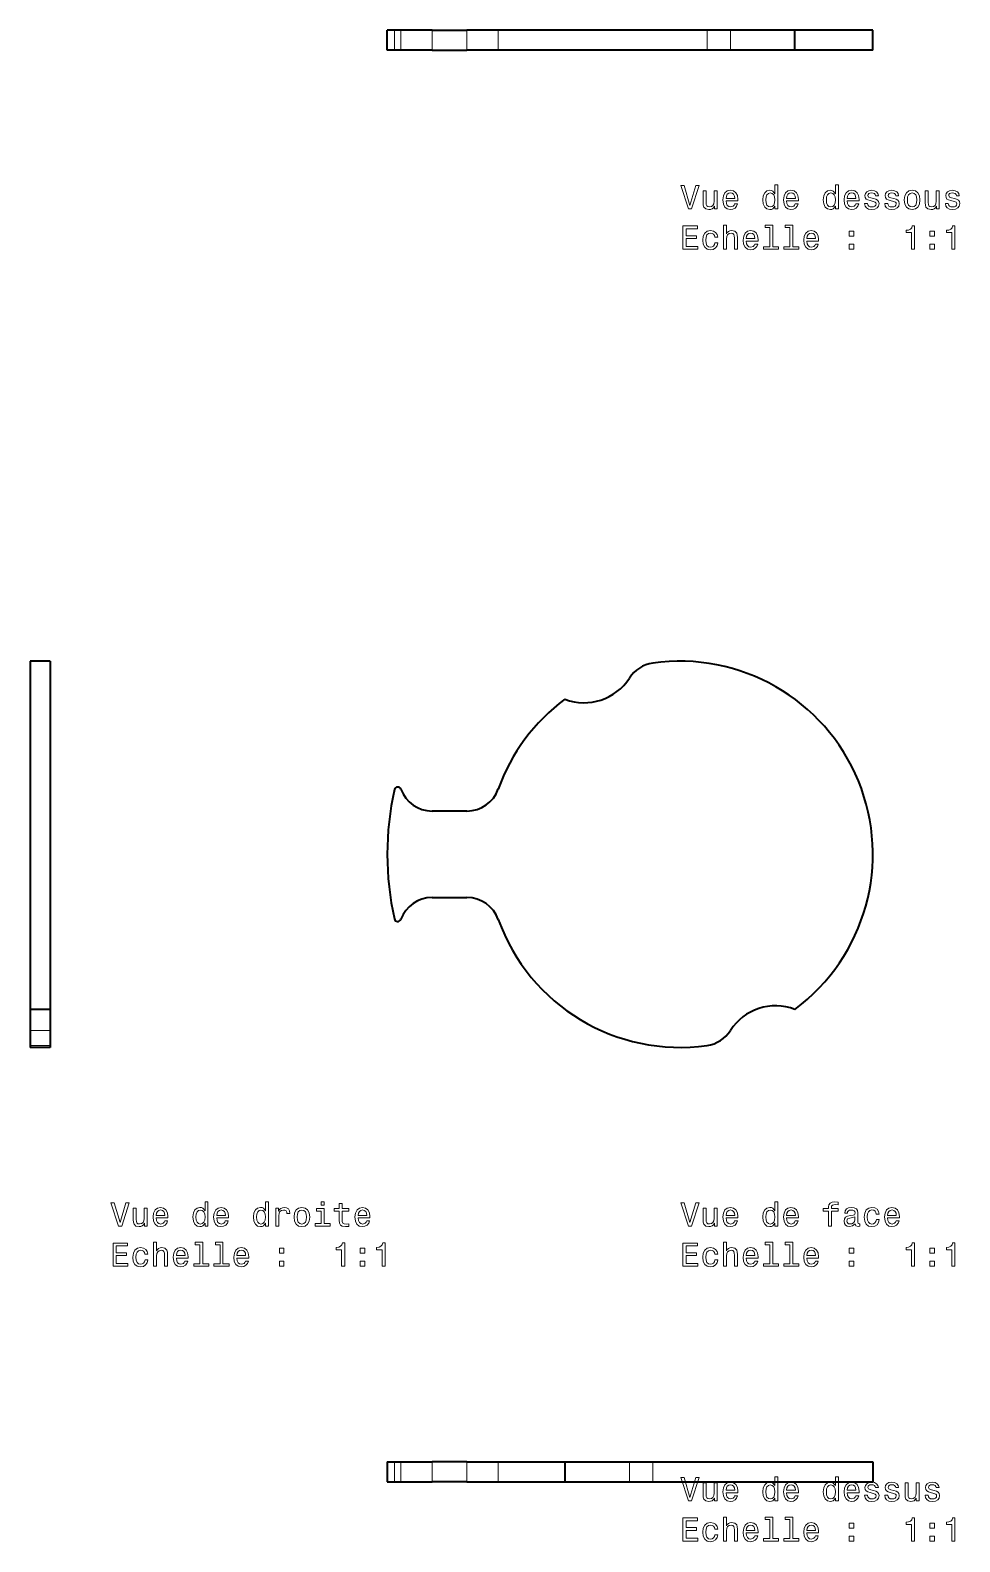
# Model space of a CAD drawing. Extents: x 503 to 932, y 320 to 565.
# Drawn here: x 503.2 to 642.9, y 320.2 to 547.3 of the extents above; entities that cross this region are included whole.
import ezdxf

# ---------------------------------------------------------------- set-up
doc = ezdxf.new("R2010")
doc.units = 0

msp = doc.modelspace()

# ---------------------------------------------------------------- linework, layer by layer
at = {"color": 7, "lineweight": 35, "ltscale": 0.027122}
for p, q in [((557.93, 547.28), (556.84, 547.28)), ((557.93, 544.28), (556.84, 544.28)), ((556.84, 332.16), (557.93, 332.16)), ((556.84, 329.16), (557.93, 329.16))]:
    msp.add_line(p, q, dxfattribs=at)
at = {"color": 7, "lineweight": 35, "ltscale": 0.075}
for p, q in [((556.84, 544.28), (556.84, 547.28)), ((618.13, 544.28), (618.13, 547.28)), ((629.86, 544.28), (629.86, 547.28)), ((506.16, 452.47), (503.16, 452.47)), ((506.16, 400.15), (503.16, 400.15)), ((506.16, 394.44), (503.16, 394.44)), ((556.84, 332.16), (556.84, 329.16)), ((583.56, 332.16), (583.56, 329.16)), ((629.86, 332.16), (629.86, 329.16))]:
    msp.add_line(p, q, dxfattribs=at)
at = {"color": 7, "lineweight": 13, "ltscale": 0.075}
for p, q in [((557.93, 547.28), (557.93, 544.28)), ((558.88, 547.28), (558.88, 544.28)), ((563.58, 547.28), (563.58, 544.28)), ((568.83, 544.28), (568.83, 547.28)), ((573.54, 544.28), (573.54, 547.28)), ((604.93, 544.28), (604.93, 547.28)), ((608.43, 544.28), (608.43, 547.28)), ((506.16, 396.98), (503.16, 396.98)), ((506.16, 394.73), (503.16, 394.73)), ((557.93, 329.16), (557.93, 332.16)), ((558.88, 329.16), (558.88, 332.16)), ((563.58, 329.16), (563.58, 332.16)), ((568.83, 332.16), (568.83, 329.16)), ((573.54, 332.16), (573.54, 329.16)), ((593.25, 332.16), (593.25, 329.16)), ((596.75, 332.16), (596.75, 329.16))]:
    msp.add_line(p, q, dxfattribs=at)
at = {"color": 7, "lineweight": 35, "ltscale": 0.023923}
for p, q in [((558.88, 547.28), (557.93, 547.28)), ((558.88, 544.28), (557.93, 544.28)), ((557.93, 332.16), (558.88, 332.16)), ((557.93, 329.16), (558.88, 329.16))]:
    msp.add_line(p, q, dxfattribs=at)
at = {"color": 7, "lineweight": 35, "ltscale": 0.117307}
for p, q in [((563.58, 547.28), (558.88, 547.28)), ((563.58, 544.28), (558.88, 544.28)), ((558.88, 332.16), (563.58, 332.16)), ((558.88, 329.16), (563.58, 329.16))]:
    msp.add_line(p, q, dxfattribs=at)
at = {"color": 7, "lineweight": 35, "ltscale": 0.131404}
for p, q in [((563.58, 547.28), (568.83, 547.28)), ((563.58, 544.28), (568.83, 544.28)), ((568.83, 429.96), (563.58, 429.96)), ((563.58, 416.96), (568.83, 416.96)), ((568.83, 332.16), (563.58, 332.16)), ((568.83, 329.16), (563.58, 329.16))]:
    msp.add_line(p, q, dxfattribs=at)
at = {"color": 7, "lineweight": 35, "ltscale": 0.117639}
for p, q in [((573.54, 547.28), (568.83, 547.28)), ((573.54, 544.28), (568.83, 544.28)), ((568.83, 332.16), (573.54, 332.16)), ((568.83, 329.16), (573.54, 329.16))]:
    msp.add_line(p, q, dxfattribs=at)
at = {"color": 7, "lineweight": 35}
for p, q in [((604.93, 547.28), (573.54, 547.28)), ((604.93, 544.28), (573.54, 544.28)), ((503.16, 452.47), (503.16, 400.15)), ((506.16, 452.47), (506.16, 400.15)), ((596.75, 332.16), (629.86, 332.16)), ((596.75, 329.16), (629.86, 329.16))]:
    msp.add_line(p, q, dxfattribs=at)
at = {"color": 7, "lineweight": 35, "ltscale": 0.087436}
for p, q in [((608.43, 547.28), (604.93, 547.28)), ((608.43, 544.28), (604.93, 544.28)), ((593.25, 332.16), (596.75, 332.16)), ((593.25, 329.16), (596.75, 329.16))]:
    msp.add_line(p, q, dxfattribs=at)
at = {"color": 7, "lineweight": 35, "ltscale": 0.242374}
for p, q in [((618.13, 547.28), (608.43, 547.28)), ((618.13, 544.28), (608.43, 544.28)), ((583.56, 332.16), (593.25, 332.16)), ((583.56, 329.16), (593.25, 329.16))]:
    msp.add_line(p, q, dxfattribs=at)
at = {"color": 7, "lineweight": 35, "ltscale": 0.293253}
for p, q in [((629.86, 547.28), (618.13, 547.28)), ((629.86, 544.28), (618.13, 544.28))]:
    msp.add_line(p, q, dxfattribs=at)
at = {"color": 7, "lineweight": 35, "ltscale": 0.092773}
msp.add_line((503.16, 400.69), (503.16, 396.98), dxfattribs=at)
at = {"color": 7, "lineweight": 35, "ltscale": 0.079471}
msp.add_line((506.16, 400.15), (506.16, 396.98), dxfattribs=at)
at = {"color": 7, "lineweight": 35, "ltscale": 0.056018}
for p, q in [((503.16, 396.98), (503.16, 394.73)), ((506.16, 396.98), (506.16, 394.73))]:
    msp.add_line(p, q, dxfattribs=at)
at = {"color": 7, "lineweight": 35, "ltscale": 0.007245}
for p, q in [((503.16, 394.73), (503.16, 394.44)), ((506.16, 394.73), (506.16, 394.44))]:
    msp.add_line(p, q, dxfattribs=at)
at = {"color": 7, "lineweight": 35, "ltscale": 0.250536}
for p, q in [((573.54, 332.16), (583.56, 332.16)), ((573.54, 329.16), (583.56, 329.16))]:
    msp.add_line(p, q, dxfattribs=at)
at = {"color": 7, "lineweight": 13}
for points in [[(603.24, 523.93), (602.36, 520.95), (601.46, 523.93), (600.98, 523.93), (602.11, 520.42), (602.61, 520.42), (603.72, 523.93)], [(606.44, 523.13), (606, 523.13), (606, 521.57), (605.95, 521.2), (605.8, 520.94), (605.57, 520.78), (605.28, 520.73), (605.04, 520.77), (604.89, 520.89), (604.8, 521.1), (604.78, 521.39), (604.78, 523.13), (604.34, 523.13), (604.34, 521.35), (604.35, 520.99), (604.45, 520.69), (604.74, 520.42), (605.21, 520.33), (605.46, 520.36), (605.68, 520.45), (605.87, 520.61), (606.02, 520.84), (606.02, 520.42), (606.44, 520.42)], [(607.78, 521.65), (609.55, 521.65), (609.56, 521.85), (609.48, 522.43), (609.25, 522.87), (608.9, 523.13), (608.43, 523.23), (607.97, 523.13), (607.62, 522.84), (607.39, 522.38), (607.31, 521.78), (607.39, 521.16), (607.62, 520.7), (607.96, 520.42), (608.42, 520.33), (608.81, 520.39), (609.13, 520.56), (609.37, 520.84), (609.51, 521.2), (609.07, 521.2), (608.98, 521), (608.85, 520.85), (608.47, 520.72), (608.19, 520.78), (607.97, 520.96), (607.83, 521.24), (607.78, 521.63)], [(607.78, 522.02), (607.83, 522.37), (607.97, 522.63), (608.18, 522.78), (608.45, 522.84), (608.72, 522.78), (608.92, 522.63), (609.05, 522.37), (609.09, 522.02)], [(615.13, 520.84), (615.13, 520.42), (615.57, 520.42), (615.57, 524.04), (615.13, 524.04), (615.13, 522.72), (614.79, 523.1), (614.59, 523.19), (614.35, 523.23), (613.92, 523.13), (613.59, 522.84), (613.37, 522.39), (613.29, 521.78), (613.37, 521.17), (613.59, 520.71), (613.92, 520.42), (614.35, 520.33), (614.59, 520.36), (614.8, 520.45)], [(614.42, 522.83), (614.72, 522.76), (614.94, 522.56), (615.07, 522.23), (615.12, 521.78), (615.07, 521.32), (614.94, 520.99), (614.72, 520.79), (614.42, 520.72), (614.15, 520.79), (613.93, 520.99), (613.79, 521.32), (613.75, 521.78), (613.79, 522.23), (613.93, 522.56), (614.15, 522.76)], [(616.89, 521.65), (618.66, 521.65), (618.67, 521.85), (618.58, 522.43), (618.36, 522.87), (618.01, 523.13), (617.54, 523.23), (617.08, 523.13), (616.73, 522.84), (616.5, 522.38), (616.42, 521.78), (616.5, 521.16), (616.72, 520.7), (617.07, 520.42), (617.53, 520.33), (617.92, 520.39), (618.24, 520.56), (618.48, 520.84), (618.61, 521.2), (618.18, 521.2), (618.09, 521), (617.95, 520.85), (617.58, 520.72), (617.29, 520.78), (617.08, 520.96), (616.94, 521.24), (616.89, 521.63)], [(616.89, 522.02), (616.94, 522.37), (617.08, 522.63), (617.28, 522.78), (617.56, 522.84), (617.82, 522.78), (618.03, 522.63), (618.16, 522.37), (618.2, 522.02)], [(624.23, 520.84), (624.23, 520.42), (624.68, 520.42), (624.68, 524.04), (624.24, 524.04), (624.24, 522.72), (623.9, 523.1), (623.69, 523.19), (623.46, 523.23), (623.03, 523.13), (622.69, 522.84), (622.48, 522.39), (622.4, 521.78), (622.48, 521.17), (622.69, 520.71), (623.03, 520.42), (623.46, 520.33), (623.69, 520.36), (623.91, 520.45)], [(623.53, 522.83), (623.82, 522.76), (624.05, 522.56), (624.18, 522.23), (624.23, 521.78), (624.18, 521.32), (624.05, 520.99), (623.82, 520.79), (623.53, 520.72), (623.25, 520.79), (623.04, 520.99), (622.9, 521.32), (622.86, 521.78), (622.9, 522.23), (623.04, 522.56), (623.25, 522.76)], [(625.99, 521.65), (627.77, 521.65), (627.77, 521.85), (627.69, 522.43), (627.47, 522.87), (627.12, 523.13), (626.65, 523.23), (626.19, 523.13), (625.84, 522.84), (625.61, 522.38), (625.53, 521.78), (625.6, 521.16), (625.83, 520.7), (626.18, 520.42), (626.63, 520.33), (627.03, 520.39), (627.35, 520.56), (627.59, 520.84), (627.72, 521.2), (627.28, 521.2), (627.19, 521), (627.06, 520.85), (626.69, 520.72), (626.4, 520.78), (626.18, 520.96), (626.04, 521.24), (625.99, 521.63)], [(625.99, 522.02), (626.05, 522.37), (626.18, 522.63), (626.39, 522.78), (626.66, 522.84), (626.93, 522.78), (627.14, 522.63), (627.26, 522.37), (627.31, 522.02)], [(629.97, 522), (629.54, 522.1), (629.22, 522.22), (629.11, 522.45), (629.15, 522.62), (629.25, 522.74), (629.42, 522.82), (629.67, 522.85), (629.91, 522.82), (630.09, 522.73), (630.21, 522.59), (630.26, 522.41), (630.7, 522.41), (630.7, 522.42), (630.62, 522.75), (630.42, 523), (630.09, 523.17), (629.67, 523.23), (629.24, 523.17), (628.93, 523), (628.73, 522.75), (628.67, 522.44), (628.72, 522.14), (628.86, 521.92), (629.09, 521.77), (629.43, 521.67), (629.92, 521.55), (630.22, 521.42), (630.31, 521.32), (630.34, 521.17), (630.29, 520.98), (630.17, 520.84), (629.97, 520.75), (629.71, 520.72), (629.43, 520.75), (629.23, 520.86), (629.09, 521.03), (629.04, 521.26), (628.61, 521.26), (628.68, 520.86), (628.89, 520.57), (629.22, 520.39), (629.67, 520.33), (630.14, 520.39), (630.49, 520.57), (630.7, 520.85), (630.78, 521.22), (630.72, 521.54), (630.57, 521.75), (630.31, 521.89)], [(633, 522), (632.57, 522.1), (632.26, 522.22), (632.15, 522.45), (632.18, 522.62), (632.29, 522.74), (632.46, 522.82), (632.71, 522.85), (632.94, 522.82), (633.13, 522.73), (633.25, 522.59), (633.3, 522.41), (633.73, 522.41), (633.73, 522.42), (633.66, 522.75), (633.45, 523), (633.13, 523.17), (632.71, 523.23), (632.28, 523.17), (631.96, 523), (631.77, 522.75), (631.71, 522.44), (631.75, 522.14), (631.89, 521.92), (632.13, 521.77), (632.46, 521.67), (632.96, 521.55), (633.26, 521.42), (633.34, 521.32), (633.37, 521.17), (633.33, 520.98), (633.21, 520.84), (633.01, 520.75), (632.75, 520.72), (632.47, 520.75), (632.27, 520.86), (632.13, 521.03), (632.08, 521.26), (631.65, 521.26), (631.72, 520.86), (631.92, 520.57), (632.25, 520.39), (632.71, 520.33), (633.18, 520.39), (633.53, 520.57), (633.74, 520.85), (633.82, 521.22), (633.76, 521.54), (633.6, 521.75), (633.35, 521.89)], [(634.58, 521.77), (634.66, 521.16), (634.89, 520.7), (635.26, 520.42), (635.76, 520.33), (636.25, 520.42), (636.61, 520.7), (636.85, 521.15), (636.93, 521.77), (636.85, 522.39), (636.61, 522.85), (636.25, 523.13), (635.76, 523.23), (635.26, 523.13), (634.89, 522.84), (634.66, 522.39)], [(635.04, 521.78), (635.08, 522.23), (635.22, 522.56), (635.45, 522.76), (635.76, 522.83), (636.06, 522.76), (636.29, 522.57), (636.43, 522.23), (636.48, 521.78), (636.43, 521.32), (636.29, 520.99), (636.06, 520.79), (635.76, 520.72), (635.45, 520.79), (635.22, 520.99), (635.08, 521.32)], [(639.84, 523.13), (639.39, 523.13), (639.39, 521.57), (639.34, 521.2), (639.2, 520.94), (638.97, 520.78), (638.67, 520.73), (638.43, 520.77), (638.28, 520.89), (638.2, 521.1), (638.18, 521.39), (638.18, 523.13), (637.73, 523.13), (637.73, 521.35), (637.75, 520.99), (637.84, 520.69), (638.14, 520.42), (638.61, 520.33), (638.86, 520.36), (639.08, 520.45), (639.26, 520.61), (639.41, 520.84), (639.41, 520.42), (639.84, 520.42)], [(642.11, 522), (641.68, 522.1), (641.36, 522.22), (641.26, 522.45), (641.29, 522.62), (641.4, 522.74), (641.57, 522.82), (641.81, 522.85), (642.05, 522.82), (642.24, 522.73), (642.36, 522.59), (642.41, 522.41), (642.84, 522.41), (642.84, 522.42), (642.77, 522.75), (642.56, 523), (642.24, 523.17), (641.81, 523.23), (641.39, 523.17), (641.07, 523), (640.88, 522.75), (640.82, 522.44), (640.86, 522.14), (641, 521.92), (641.23, 521.77), (641.57, 521.67), (642.07, 521.55), (642.37, 521.42), (642.45, 521.32), (642.48, 521.17), (642.43, 520.98), (642.31, 520.84), (642.12, 520.75), (641.85, 520.72), (641.58, 520.75), (641.38, 520.86), (641.24, 521.03), (641.18, 521.26), (640.75, 521.26), (640.83, 520.86), (641.03, 520.57), (641.36, 520.39), (641.81, 520.33), (642.29, 520.39), (642.64, 520.57), (642.85, 520.85), (642.92, 521.22), (642.87, 521.54), (642.71, 521.75), (642.45, 521.89)], [(601.3, 514.38), (603.52, 514.38), (603.52, 514.8), (601.77, 514.8), (601.77, 515.98), (603.33, 515.98), (603.33, 516.4), (601.77, 516.4), (601.77, 517.45), (603.48, 517.45), (603.48, 517.88), (601.3, 517.88)], [(607.39, 514.38), (607.83, 514.38), (607.83, 515.94), (607.88, 516.3), (608.02, 516.56), (608.25, 516.72), (608.55, 516.78), (608.8, 516.73), (608.95, 516.59), (609.02, 516.37), (609.05, 516.06), (609.05, 514.38), (609.49, 514.38), (609.49, 516.16), (609.47, 516.51), (609.38, 516.81), (609.08, 517.08), (608.62, 517.18), (608.37, 517.14), (608.15, 517.05), (607.97, 516.9), (607.83, 516.69), (607.83, 518), (607.39, 518)], [(614.34, 517.62), (614.34, 514.75), (613.43, 514.75), (613.43, 514.38), (615.69, 514.38), (615.69, 514.75), (614.79, 514.75), (614.79, 518), (613.65, 518), (613.65, 517.62)], [(617.38, 517.62), (617.38, 514.75), (616.47, 514.75), (616.47, 514.38), (618.73, 514.38), (618.73, 514.75), (617.82, 514.75), (617.82, 518), (616.68, 518), (616.68, 517.62)], [(635.67, 514.38), (636.13, 514.38), (636.13, 517.9), (635.78, 517.9), (635.69, 517.59), (635.51, 517.39), (635.23, 517.26), (634.85, 517.22), (634.85, 516.87), (635.67, 516.87)], [(641.74, 514.38), (642.2, 514.38), (642.2, 517.9), (641.85, 517.9), (641.76, 517.59), (641.58, 517.39), (641.3, 517.26), (640.92, 517.22), (640.92, 516.87), (641.74, 516.87)], [(606.08, 516.19), (606.52, 516.19), (606.43, 516.59), (606.21, 516.91), (605.87, 517.1), (605.43, 517.18), (604.95, 517.08), (604.58, 516.8), (604.35, 516.34), (604.27, 515.72), (604.34, 515.11), (604.57, 514.66), (604.93, 514.38), (605.42, 514.28), (605.85, 514.35), (606.19, 514.57), (606.42, 514.9), (606.52, 515.34), (606.1, 515.34), (606.02, 515.06), (605.88, 514.85), (605.68, 514.72), (605.43, 514.68), (605.12, 514.74), (604.9, 514.95), (604.77, 515.27), (604.72, 515.74), (604.77, 516.19), (604.91, 516.52), (605.13, 516.72), (605.43, 516.79), (605.69, 516.75), (605.89, 516.63), (606.02, 516.44)], [(610.81, 515.6), (612.59, 515.6), (612.59, 515.81), (612.51, 516.39), (612.29, 516.82), (611.94, 517.08), (611.47, 517.18), (611.01, 517.08), (610.66, 516.8), (610.43, 516.34), (610.35, 515.73), (610.42, 515.11), (610.65, 514.66), (611, 514.38), (611.45, 514.28), (611.85, 514.34), (612.17, 514.52), (612.41, 514.79), (612.54, 515.15), (612.1, 515.15), (612.01, 514.95), (611.88, 514.8), (611.51, 514.68), (611.22, 514.73), (611, 514.91), (610.86, 515.2), (610.81, 515.59)], [(610.81, 515.97), (610.87, 516.32), (611, 516.58), (611.21, 516.74), (611.48, 516.79), (611.75, 516.74), (611.96, 516.58), (612.08, 516.32), (612.13, 515.97)], [(619.92, 515.6), (621.7, 515.6), (621.7, 515.81), (621.62, 516.39), (621.4, 516.82), (621.05, 517.08), (620.58, 517.18), (620.12, 517.08), (619.76, 516.8), (619.54, 516.34), (619.46, 515.73), (619.53, 515.11), (619.76, 514.66), (620.11, 514.38), (620.56, 514.28), (620.96, 514.34), (621.28, 514.52), (621.51, 514.79), (621.65, 515.15), (621.21, 515.15), (621.12, 514.95), (620.99, 514.8), (620.62, 514.68), (620.33, 514.73), (620.11, 514.91), (619.97, 515.2), (619.92, 515.59)], [(619.92, 515.97), (619.98, 516.32), (620.11, 516.58), (620.32, 516.74), (620.59, 516.79), (620.86, 516.74), (621.07, 516.58), (621.19, 516.32), (621.24, 515.97)], [(626.3, 516.33), (627, 516.33), (627, 517.08), (626.3, 517.08)], [(638.44, 516.33), (639.14, 516.33), (639.14, 517.08), (638.44, 517.08)], [(626.3, 514.38), (627, 514.38), (627, 515.13), (626.3, 515.13)], [(638.44, 514.38), (639.14, 514.38), (639.14, 515.13), (638.44, 515.13)], [(517.56, 371.11), (516.68, 368.13), (515.78, 371.11), (515.3, 371.11), (516.43, 367.6), (516.93, 367.6), (518.03, 371.11)], [(520.76, 370.31), (520.31, 370.31), (520.31, 368.75), (520.26, 368.38), (520.12, 368.12), (519.89, 367.96), (519.59, 367.91), (519.36, 367.95), (519.2, 368.07), (519.12, 368.28), (519.1, 368.57), (519.1, 370.31), (518.65, 370.31), (518.65, 368.53), (518.67, 368.17), (518.77, 367.87), (519.06, 367.6), (519.53, 367.51), (519.78, 367.54), (520, 367.63), (520.18, 367.79), (520.33, 368.01), (520.33, 367.6), (520.76, 367.6)], [(522.09, 368.83), (523.87, 368.83), (523.87, 369.03), (523.79, 369.61), (523.57, 370.05), (523.22, 370.31), (522.75, 370.41), (522.29, 370.3), (521.94, 370.02), (521.71, 369.56), (521.63, 368.96), (521.71, 368.34), (521.93, 367.88), (522.28, 367.6), (522.73, 367.51), (523.13, 367.57), (523.45, 367.74), (523.69, 368.01), (523.82, 368.38), (523.39, 368.38), (523.29, 368.18), (523.16, 368.02), (522.79, 367.9), (522.5, 367.96), (522.29, 368.14), (522.14, 368.42), (522.09, 368.81)], [(529.44, 368.02), (529.44, 367.6), (529.89, 367.6), (529.89, 371.22), (529.45, 371.22), (529.45, 369.9), (529.11, 370.28), (528.9, 370.37), (528.67, 370.41), (528.24, 370.3), (527.9, 370.02), (527.69, 369.57), (527.61, 368.96), (527.69, 368.35), (527.9, 367.89), (528.24, 367.6), (528.67, 367.51), (528.9, 367.54), (529.11, 367.63)], [(531.2, 368.83), (532.98, 368.83), (532.98, 369.03), (532.9, 369.61), (532.68, 370.05), (532.33, 370.31), (531.86, 370.41), (531.4, 370.3), (531.05, 370.02), (530.82, 369.56), (530.74, 368.96), (530.81, 368.34), (531.04, 367.88), (531.39, 367.6), (531.84, 367.51), (532.24, 367.57), (532.56, 367.74), (532.8, 368.01), (532.93, 368.38), (532.49, 368.38), (532.4, 368.18), (532.27, 368.02), (531.9, 367.9), (531.61, 367.96), (531.39, 368.14), (531.25, 368.42), (531.2, 368.81)], [(538.55, 368.02), (538.55, 367.6), (538.99, 367.6), (538.99, 371.22), (538.56, 371.22), (538.56, 369.9), (538.22, 370.28), (538.01, 370.37), (537.77, 370.41), (537.35, 370.3), (537.01, 370.02), (536.8, 369.57), (536.72, 368.96), (536.8, 368.35), (537.01, 367.89), (537.35, 367.6), (537.77, 367.51), (538.01, 367.54), (538.22, 367.63)], [(540.09, 367.6), (540.53, 367.6), (540.53, 369.15), (540.58, 369.52), (540.71, 369.79), (540.94, 369.95), (541.23, 370.01), (541.46, 369.97), (541.62, 369.87), (541.72, 369.7), (541.76, 369.47), (542.21, 369.47), (542.15, 369.88), (541.98, 370.17), (541.7, 370.34), (541.32, 370.41), (541.07, 370.36), (540.85, 370.26), (540.65, 370.09), (540.49, 369.86), (540.49, 370.31), (540.09, 370.31)], [(542.83, 368.95), (542.91, 368.34), (543.14, 367.88), (543.51, 367.6), (544, 367.51), (544.49, 367.6), (544.86, 367.88), (545.09, 368.33), (545.18, 368.95), (545.09, 369.57), (544.86, 370.03), (544.49, 370.3), (544, 370.41), (543.51, 370.3), (543.14, 370.02), (542.91, 369.57)], [(547.35, 367.97), (547.35, 370.22), (546.21, 370.22), (546.21, 369.84), (546.91, 369.84), (546.91, 367.97), (546, 367.97), (546, 367.6), (548.27, 367.6), (548.27, 367.97)], [(547.37, 371.22), (546.9, 371.22), (546.9, 370.72), (547.37, 370.72)], [(549.63, 369.84), (549.63, 368.48), (549.66, 368.04), (549.8, 367.74), (550.08, 367.57), (550.56, 367.51), (551.08, 367.53), (551.08, 367.91), (550.7, 367.88), (550.35, 367.92), (550.17, 368.05), (550.08, 368.26), (550.07, 368.56), (550.07, 369.84), (551.08, 369.84), (551.08, 370.22), (550.07, 370.22), (550.07, 371.01), (549.63, 371.01), (549.63, 370.22), (548.86, 370.22), (548.86, 369.84)], [(552.45, 368.83), (554.23, 368.83), (554.23, 369.03), (554.15, 369.61), (553.93, 370.05), (553.58, 370.31), (553.11, 370.41), (552.65, 370.3), (552.3, 370.02), (552.07, 369.56), (551.99, 368.96), (552.07, 368.34), (552.29, 367.88), (552.64, 367.6), (553.1, 367.51), (553.49, 367.57), (553.81, 367.74), (554.05, 368.01), (554.18, 368.38), (553.75, 368.38), (553.65, 368.18), (553.52, 368.02), (553.15, 367.9), (552.86, 367.96), (552.65, 368.14), (552.51, 368.42), (552.45, 368.81)], [(603.24, 371.11), (602.36, 368.13), (601.46, 371.11), (600.98, 371.11), (602.11, 367.6), (602.61, 367.6), (603.72, 371.11)], [(606.44, 370.31), (606, 370.31), (606, 368.75), (605.95, 368.38), (605.8, 368.12), (605.57, 367.96), (605.28, 367.91), (605.04, 367.95), (604.89, 368.07), (604.8, 368.28), (604.78, 368.57), (604.78, 370.31), (604.34, 370.31), (604.34, 368.53), (604.35, 368.17), (604.45, 367.87), (604.74, 367.6), (605.21, 367.51), (605.46, 367.54), (605.68, 367.63), (605.87, 367.79), (606.02, 368.01), (606.02, 367.6), (606.44, 367.6)], [(607.78, 368.83), (609.55, 368.83), (609.56, 369.03), (609.48, 369.61), (609.25, 370.05), (608.9, 370.31), (608.43, 370.41), (607.97, 370.3), (607.62, 370.02), (607.39, 369.56), (607.31, 368.96), (607.39, 368.34), (607.62, 367.88), (607.96, 367.6), (608.42, 367.51), (608.81, 367.57), (609.13, 367.74), (609.37, 368.01), (609.51, 368.38), (609.07, 368.38), (608.98, 368.18), (608.85, 368.02), (608.47, 367.9), (608.19, 367.96), (607.97, 368.14), (607.83, 368.42), (607.78, 368.81)], [(615.13, 368.02), (615.13, 367.6), (615.57, 367.6), (615.57, 371.22), (615.13, 371.22), (615.13, 369.9), (614.79, 370.28), (614.59, 370.37), (614.35, 370.41), (613.92, 370.3), (613.59, 370.02), (613.37, 369.57), (613.29, 368.96), (613.37, 368.35), (613.59, 367.89), (613.92, 367.6), (614.35, 367.51), (614.59, 367.54), (614.8, 367.63)], [(616.89, 368.83), (618.66, 368.83), (618.67, 369.03), (618.58, 369.61), (618.36, 370.05), (618.01, 370.31), (617.54, 370.41), (617.08, 370.3), (616.73, 370.02), (616.5, 369.56), (616.42, 368.96), (616.5, 368.34), (616.72, 367.88), (617.07, 367.6), (617.53, 367.51), (617.92, 367.57), (618.24, 367.74), (618.48, 368.01), (618.61, 368.38), (618.18, 368.38), (618.09, 368.18), (617.95, 368.02), (617.58, 367.9), (617.29, 367.96), (617.08, 368.14), (616.94, 368.42), (616.89, 368.81)], [(623.18, 369.84), (623.18, 367.6), (623.63, 367.6), (623.63, 369.84), (624.64, 369.84), (624.64, 370.22), (623.63, 370.22), (623.63, 370.38), (623.66, 370.59), (623.78, 370.72), (623.98, 370.8), (624.26, 370.83), (624.64, 370.81), (624.64, 371.2), (624.16, 371.22), (623.72, 371.18), (623.42, 371.04), (623.24, 370.8), (623.18, 370.47), (623.18, 370.22), (622.37, 370.22), (622.37, 369.84)], [(627.21, 367.95), (627.21, 367.94), (627.24, 367.77), (627.31, 367.65), (627.63, 367.55), (627.88, 367.59), (627.88, 367.93), (627.77, 367.92), (627.63, 367.98), (627.61, 368.19), (627.61, 369.59), (627.55, 369.95), (627.37, 370.2), (627.06, 370.35), (626.63, 370.41), (626.21, 370.34), (625.89, 370.17), (625.7, 369.91), (625.63, 369.55), (625.63, 369.52), (626.03, 369.52), (626.06, 369.73), (626.17, 369.89), (626.36, 369.98), (626.61, 370.01), (626.86, 369.99), (627.04, 369.91), (627.14, 369.78), (627.18, 369.6), (627.16, 369.39), (627.08, 369.28), (626.88, 369.23), (626.5, 369.19), (626.06, 369.1), (625.76, 368.94), (625.57, 368.69), (625.52, 368.31), (625.57, 367.98), (625.73, 367.73), (625.98, 367.58), (626.33, 367.52), (626.8, 367.63)], [(630.37, 369.41), (630.8, 369.41), (630.71, 369.81), (630.5, 370.13), (630.16, 370.33), (629.72, 370.41), (629.24, 370.3), (628.87, 370.02), (628.64, 369.56), (628.56, 368.95), (628.63, 368.34), (628.86, 367.88), (629.22, 367.6), (629.71, 367.51), (630.14, 367.58), (630.48, 367.79), (630.71, 368.13), (630.81, 368.57), (630.39, 368.57), (630.31, 368.29), (630.17, 368.08), (629.97, 367.94), (629.72, 367.9), (629.41, 367.97), (629.19, 368.17), (629.05, 368.5), (629.01, 368.96), (629.05, 369.42), (629.2, 369.74), (629.42, 369.95), (629.72, 370.02), (629.98, 369.97), (630.18, 369.86), (630.31, 369.66)], [(632.07, 368.83), (633.84, 368.83), (633.85, 369.03), (633.76, 369.61), (633.54, 370.05), (633.19, 370.31), (632.72, 370.41), (632.26, 370.3), (631.91, 370.02), (631.68, 369.56), (631.6, 368.96), (631.68, 368.34), (631.9, 367.88), (632.25, 367.6), (632.71, 367.51), (633.1, 367.57), (633.42, 367.74), (633.66, 368.01), (633.8, 368.38), (633.36, 368.38), (633.27, 368.18), (633.13, 368.02), (632.76, 367.9), (632.47, 367.96), (632.26, 368.14), (632.12, 368.42), (632.07, 368.81)], [(522.09, 369.2), (522.15, 369.55), (522.29, 369.8), (522.49, 369.96), (522.77, 370.02), (523.03, 369.96), (523.24, 369.8), (523.37, 369.55), (523.41, 369.2)], [(528.74, 370.01), (529.03, 369.94), (529.26, 369.74), (529.39, 369.41), (529.44, 368.96), (529.39, 368.5), (529.26, 368.17), (529.03, 367.97), (528.74, 367.9), (528.46, 367.97), (528.25, 368.17), (528.11, 368.5), (528.07, 368.96), (528.11, 369.41), (528.25, 369.73), (528.46, 369.94)], [(531.2, 369.2), (531.26, 369.55), (531.39, 369.8), (531.6, 369.96), (531.87, 370.02), (532.14, 369.96), (532.35, 369.8), (532.47, 369.55), (532.52, 369.2)], [(537.85, 370.01), (538.14, 369.94), (538.36, 369.74), (538.5, 369.41), (538.55, 368.96), (538.5, 368.5), (538.36, 368.17), (538.14, 367.97), (537.85, 367.9), (537.57, 367.97), (537.36, 368.17), (537.22, 368.5), (537.17, 368.96), (537.22, 369.41), (537.36, 369.73), (537.57, 369.94)], [(543.28, 368.96), (543.33, 369.41), (543.47, 369.74), (543.69, 369.94), (544, 370.01), (544.3, 369.94), (544.53, 369.74), (544.67, 369.41), (544.72, 368.96), (544.67, 368.5), (544.53, 368.17), (544.3, 367.96), (544, 367.9), (543.69, 367.96), (543.47, 368.17), (543.33, 368.5)], [(552.45, 369.2), (552.51, 369.55), (552.65, 369.8), (552.85, 369.96), (553.13, 370.02), (553.39, 369.96), (553.6, 369.8), (553.73, 369.55), (553.77, 369.2)], [(607.78, 369.2), (607.83, 369.55), (607.97, 369.8), (608.18, 369.96), (608.45, 370.02), (608.72, 369.96), (608.92, 369.8), (609.05, 369.55), (609.09, 369.2)], [(614.42, 370.01), (614.72, 369.94), (614.94, 369.74), (615.07, 369.41), (615.12, 368.96), (615.07, 368.5), (614.94, 368.17), (614.72, 367.97), (614.42, 367.9), (614.15, 367.97), (613.93, 368.17), (613.79, 368.5), (613.75, 368.96), (613.79, 369.41), (613.93, 369.73), (614.15, 369.94)], [(616.89, 369.2), (616.94, 369.55), (617.08, 369.8), (617.28, 369.96), (617.56, 370.02), (617.82, 369.96), (618.03, 369.8), (618.16, 369.55), (618.2, 369.2)], [(627.16, 368.55), (627.1, 368.29), (626.94, 368.09), (626.7, 367.95), (626.4, 367.91), (626.21, 367.93), (626.07, 368.01), (625.99, 368.16), (625.96, 368.35), (625.98, 368.53), (626.06, 368.66), (626.39, 368.8), (626.8, 368.86), (627.16, 368.98)], [(632.07, 369.2), (632.12, 369.55), (632.26, 369.8), (632.46, 369.96), (632.74, 370.02), (633, 369.96), (633.21, 369.8), (633.34, 369.55), (633.38, 369.2)], [(515.62, 361.55), (517.84, 361.55), (517.84, 361.98), (516.08, 361.98), (516.08, 363.16), (517.65, 363.16), (517.65, 363.58), (516.08, 363.58), (516.08, 364.63), (517.8, 364.63), (517.8, 365.05), (515.62, 365.05)], [(520.39, 363.36), (520.83, 363.36), (520.74, 363.77), (520.53, 364.09), (520.19, 364.28), (519.75, 364.36), (519.27, 364.26), (518.9, 363.97), (518.67, 363.52), (518.58, 362.9), (518.66, 362.29), (518.89, 361.84), (519.25, 361.55), (519.73, 361.46), (520.17, 361.53), (520.51, 361.75), (520.74, 362.08), (520.84, 362.52), (520.42, 362.52), (520.34, 362.24), (520.2, 362.03), (520, 361.9), (519.75, 361.86), (519.44, 361.92), (519.22, 362.12), (519.08, 362.45), (519.04, 362.92), (519.08, 363.37), (519.22, 363.7), (519.45, 363.9), (519.75, 363.97), (520.01, 363.92), (520.21, 363.81), (520.34, 363.62)], [(521.71, 361.55), (522.15, 361.55), (522.15, 363.12), (522.2, 363.48), (522.34, 363.74), (522.57, 363.9), (522.87, 363.96), (523.11, 363.91), (523.26, 363.77), (523.34, 363.55), (523.37, 363.24), (523.37, 361.55), (523.81, 361.55), (523.81, 363.33), (523.79, 363.69), (523.7, 363.99), (523.4, 364.26), (522.94, 364.36), (522.68, 364.32), (522.47, 364.23), (522.29, 364.08), (522.15, 363.87), (522.15, 365.18), (521.71, 365.18)], [(525.13, 362.78), (526.91, 362.78), (526.91, 362.99), (526.83, 363.57), (526.61, 364), (526.26, 364.26), (525.79, 364.36), (525.33, 364.26), (524.97, 363.97), (524.75, 363.52), (524.67, 362.91), (524.74, 362.29), (524.97, 361.84), (525.32, 361.55), (525.77, 361.46), (526.16, 361.52), (526.49, 361.7), (526.72, 361.97), (526.86, 362.33), (526.42, 362.33), (526.33, 362.13), (526.2, 361.98), (525.83, 361.86), (525.54, 361.91), (525.32, 362.09), (525.18, 362.38), (525.13, 362.76)], [(525.13, 363.15), (525.19, 363.5), (525.32, 363.76), (525.53, 363.91), (525.8, 363.97), (526.07, 363.91), (526.28, 363.76), (526.4, 363.5), (526.45, 363.15)], [(528.66, 364.8), (528.66, 361.93), (527.75, 361.93), (527.75, 361.55), (530.01, 361.55), (530.01, 361.93), (529.1, 361.93), (529.1, 365.18), (527.96, 365.18), (527.96, 364.8)], [(531.7, 364.8), (531.7, 361.93), (530.78, 361.93), (530.78, 361.55), (533.05, 361.55), (533.05, 361.93), (532.14, 361.93), (532.14, 365.18), (531, 365.18), (531, 364.8)], [(534.24, 362.78), (536.01, 362.78), (536.02, 362.99), (535.94, 363.57), (535.72, 364), (535.36, 364.26), (534.89, 364.36), (534.44, 364.26), (534.08, 363.97), (533.86, 363.52), (533.77, 362.91), (533.85, 362.29), (534.08, 361.84), (534.43, 361.55), (534.88, 361.46), (535.27, 361.52), (535.6, 361.7), (535.83, 361.97), (535.97, 362.33), (535.53, 362.33), (535.44, 362.13), (535.31, 361.98), (534.93, 361.86), (534.65, 361.91), (534.43, 362.09), (534.29, 362.38), (534.24, 362.76)], [(534.24, 363.15), (534.29, 363.5), (534.43, 363.76), (534.64, 363.91), (534.91, 363.97), (535.18, 363.91), (535.38, 363.76), (535.51, 363.5), (535.55, 363.15)], [(540.62, 363.51), (541.31, 363.51), (541.31, 364.26), (540.62, 364.26)], [(549.98, 361.55), (550.44, 361.55), (550.44, 365.08), (550.1, 365.08), (550.01, 364.77), (549.83, 364.56), (549.55, 364.44), (549.17, 364.4), (549.17, 364.05), (549.98, 364.05)], [(552.76, 363.51), (553.46, 363.51), (553.46, 364.26), (552.76, 364.26)], [(556.06, 361.55), (556.51, 361.55), (556.51, 365.08), (556.17, 365.08), (556.08, 364.77), (555.9, 364.56), (555.62, 364.44), (555.24, 364.4), (555.24, 364.05), (556.06, 364.05)], [(601.3, 361.55), (603.52, 361.55), (603.52, 361.98), (601.77, 361.98), (601.77, 363.16), (603.33, 363.16), (603.33, 363.58), (601.77, 363.58), (601.77, 364.63), (603.48, 364.63), (603.48, 365.05), (601.3, 365.05)], [(606.08, 363.36), (606.52, 363.36), (606.43, 363.77), (606.21, 364.09), (605.87, 364.28), (605.43, 364.36), (604.95, 364.26), (604.58, 363.97), (604.35, 363.52), (604.27, 362.9), (604.34, 362.29), (604.57, 361.84), (604.93, 361.55), (605.42, 361.46), (605.85, 361.53), (606.19, 361.75), (606.42, 362.08), (606.52, 362.52), (606.1, 362.52), (606.02, 362.24), (605.88, 362.03), (605.68, 361.9), (605.43, 361.86), (605.12, 361.92), (604.9, 362.12), (604.77, 362.45), (604.72, 362.92), (604.77, 363.37), (604.91, 363.7), (605.13, 363.9), (605.43, 363.97), (605.69, 363.92), (605.89, 363.81), (606.02, 363.62)], [(607.39, 361.55), (607.83, 361.55), (607.83, 363.12), (607.88, 363.48), (608.02, 363.74), (608.25, 363.9), (608.55, 363.96), (608.8, 363.91), (608.95, 363.77), (609.02, 363.55), (609.05, 363.24), (609.05, 361.55), (609.49, 361.55), (609.49, 363.33), (609.47, 363.69), (609.38, 363.99), (609.08, 364.26), (608.62, 364.36), (608.37, 364.32), (608.15, 364.23), (607.97, 364.08), (607.83, 363.87), (607.83, 365.18), (607.39, 365.18)], [(610.81, 362.78), (612.59, 362.78), (612.59, 362.99), (612.51, 363.57), (612.29, 364), (611.94, 364.26), (611.47, 364.36), (611.01, 364.26), (610.66, 363.97), (610.43, 363.52), (610.35, 362.91), (610.42, 362.29), (610.65, 361.84), (611, 361.55), (611.45, 361.46), (611.85, 361.52), (612.17, 361.7), (612.41, 361.97), (612.54, 362.33), (612.1, 362.33), (612.01, 362.13), (611.88, 361.98), (611.51, 361.86), (611.22, 361.91), (611, 362.09), (610.86, 362.38), (610.81, 362.76)], [(610.81, 363.15), (610.87, 363.5), (611, 363.76), (611.21, 363.91), (611.48, 363.97), (611.75, 363.91), (611.96, 363.76), (612.08, 363.5), (612.13, 363.15)], [(614.34, 364.8), (614.34, 361.93), (613.43, 361.93), (613.43, 361.55), (615.69, 361.55), (615.69, 361.93), (614.79, 361.93), (614.79, 365.18), (613.65, 365.18), (613.65, 364.8)], [(617.38, 364.8), (617.38, 361.93), (616.47, 361.93), (616.47, 361.55), (618.73, 361.55), (618.73, 361.93), (617.82, 361.93), (617.82, 365.18), (616.68, 365.18), (616.68, 364.8)], [(619.92, 362.78), (621.7, 362.78), (621.7, 362.99), (621.62, 363.57), (621.4, 364), (621.05, 364.26), (620.58, 364.36), (620.12, 364.26), (619.76, 363.97), (619.54, 363.52), (619.46, 362.91), (619.53, 362.29), (619.76, 361.84), (620.11, 361.55), (620.56, 361.46), (620.96, 361.52), (621.28, 361.7), (621.51, 361.97), (621.65, 362.33), (621.21, 362.33), (621.12, 362.13), (620.99, 361.98), (620.62, 361.86), (620.33, 361.91), (620.11, 362.09), (619.97, 362.38), (619.92, 362.76)], [(619.92, 363.15), (619.98, 363.5), (620.11, 363.76), (620.32, 363.91), (620.59, 363.97), (620.86, 363.91), (621.07, 363.76), (621.19, 363.5), (621.24, 363.15)], [(626.3, 363.51), (627, 363.51), (627, 364.26), (626.3, 364.26)], [(635.67, 361.55), (636.13, 361.55), (636.13, 365.08), (635.78, 365.08), (635.69, 364.77), (635.51, 364.56), (635.23, 364.44), (634.85, 364.4), (634.85, 364.05), (635.67, 364.05)], [(638.44, 363.51), (639.14, 363.51), (639.14, 364.26), (638.44, 364.26)], [(641.74, 361.55), (642.2, 361.55), (642.2, 365.08), (641.85, 365.08), (641.76, 364.77), (641.58, 364.56), (641.3, 364.44), (640.92, 364.4), (640.92, 364.05), (641.74, 364.05)], [(540.62, 361.55), (541.31, 361.55), (541.31, 362.31), (540.62, 362.31)], [(552.76, 361.55), (553.46, 361.55), (553.46, 362.31), (552.76, 362.31)], [(626.3, 361.55), (627, 361.55), (627, 362.31), (626.3, 362.31)], [(638.44, 361.55), (639.14, 361.55), (639.14, 362.31), (638.44, 362.31)], [(603.24, 329.81), (602.36, 326.83), (601.46, 329.81), (600.98, 329.81), (602.11, 326.3), (602.61, 326.3), (603.72, 329.81)], [(615.13, 326.72), (615.13, 326.3), (615.57, 326.3), (615.57, 329.92), (615.13, 329.92), (615.13, 328.6), (614.79, 328.98), (614.59, 329.07), (614.35, 329.11), (613.92, 329.01), (613.59, 328.72), (613.37, 328.27), (613.29, 327.66), (613.37, 327.05), (613.59, 326.59), (613.92, 326.3), (614.35, 326.21), (614.59, 326.24), (614.8, 326.33)], [(624.23, 326.72), (624.23, 326.3), (624.68, 326.3), (624.68, 329.92), (624.24, 329.92), (624.24, 328.6), (623.9, 328.98), (623.69, 329.07), (623.46, 329.11), (623.03, 329.01), (622.69, 328.72), (622.48, 328.27), (622.4, 327.66), (622.48, 327.05), (622.69, 326.59), (623.03, 326.3), (623.46, 326.21), (623.69, 326.24), (623.91, 326.33)], [(606.44, 329.01), (606, 329.01), (606, 327.45), (605.95, 327.09), (605.8, 326.82), (605.57, 326.66), (605.28, 326.61), (605.04, 326.65), (604.89, 326.77), (604.8, 326.98), (604.78, 327.27), (604.78, 329.01), (604.34, 329.01), (604.34, 327.23), (604.35, 326.87), (604.45, 326.58), (604.74, 326.3), (605.21, 326.21), (605.46, 326.24), (605.68, 326.33), (605.87, 326.49), (606.02, 326.72), (606.02, 326.3), (606.44, 326.3)], [(607.78, 327.53), (609.55, 327.53), (609.56, 327.74), (609.48, 328.32), (609.25, 328.75), (608.9, 329.01), (608.43, 329.11), (607.97, 329.01), (607.62, 328.72), (607.39, 328.27), (607.31, 327.66), (607.39, 327.04), (607.62, 326.59), (607.96, 326.3), (608.42, 326.21), (608.81, 326.27), (609.13, 326.44), (609.37, 326.72), (609.51, 327.08), (609.07, 327.08), (608.98, 326.88), (608.85, 326.73), (608.47, 326.61), (608.19, 326.66), (607.97, 326.84), (607.83, 327.13), (607.78, 327.51)], [(607.78, 327.9), (607.83, 328.25), (607.97, 328.51), (608.18, 328.66), (608.45, 328.72), (608.72, 328.66), (608.92, 328.51), (609.05, 328.25), (609.09, 327.9)], [(614.42, 328.71), (614.72, 328.64), (614.94, 328.44), (615.07, 328.11), (615.12, 327.66), (615.07, 327.2), (614.94, 326.87), (614.72, 326.67), (614.42, 326.61), (614.15, 326.67), (613.93, 326.87), (613.79, 327.21), (613.75, 327.66), (613.79, 328.11), (613.93, 328.44), (614.15, 328.64)], [(616.89, 327.53), (618.66, 327.53), (618.67, 327.74), (618.58, 328.32), (618.36, 328.75), (618.01, 329.01), (617.54, 329.11), (617.08, 329.01), (616.73, 328.72), (616.5, 328.27), (616.42, 327.66), (616.5, 327.04), (616.72, 326.59), (617.07, 326.3), (617.53, 326.21), (617.92, 326.27), (618.24, 326.44), (618.48, 326.72), (618.61, 327.08), (618.18, 327.08), (618.09, 326.88), (617.95, 326.73), (617.58, 326.61), (617.29, 326.66), (617.08, 326.84), (616.94, 327.13), (616.89, 327.51)], [(616.89, 327.9), (616.94, 328.25), (617.08, 328.51), (617.28, 328.66), (617.56, 328.72), (617.82, 328.66), (618.03, 328.51), (618.16, 328.25), (618.2, 327.9)], [(623.53, 328.71), (623.82, 328.64), (624.05, 328.44), (624.18, 328.11), (624.23, 327.66), (624.18, 327.2), (624.05, 326.87), (623.82, 326.67), (623.53, 326.61), (623.25, 326.67), (623.04, 326.87), (622.9, 327.21), (622.86, 327.66), (622.9, 328.11), (623.04, 328.44), (623.25, 328.64)], [(625.99, 327.53), (627.77, 327.53), (627.77, 327.74), (627.69, 328.32), (627.47, 328.75), (627.12, 329.01), (626.65, 329.11), (626.19, 329.01), (625.84, 328.72), (625.61, 328.27), (625.53, 327.66), (625.6, 327.04), (625.83, 326.59), (626.18, 326.3), (626.63, 326.21), (627.03, 326.27), (627.35, 326.44), (627.59, 326.72), (627.72, 327.08), (627.28, 327.08), (627.19, 326.88), (627.06, 326.73), (626.69, 326.61), (626.4, 326.66), (626.18, 326.84), (626.04, 327.13), (625.99, 327.51)], [(625.99, 327.9), (626.05, 328.25), (626.18, 328.51), (626.39, 328.66), (626.66, 328.72), (626.93, 328.66), (627.14, 328.51), (627.26, 328.25), (627.31, 327.9)], [(629.97, 327.88), (629.54, 327.98), (629.22, 328.1), (629.11, 328.34), (629.15, 328.5), (629.25, 328.62), (629.42, 328.7), (629.67, 328.73), (629.91, 328.7), (630.09, 328.61), (630.21, 328.47), (630.26, 328.29), (630.7, 328.29), (630.7, 328.3), (630.62, 328.63), (630.42, 328.89), (630.09, 329.05), (629.67, 329.11), (629.24, 329.05), (628.93, 328.88), (628.73, 328.63), (628.67, 328.32), (628.72, 328.02), (628.86, 327.81), (629.09, 327.65), (629.43, 327.55), (629.92, 327.43), (630.22, 327.3), (630.31, 327.2), (630.34, 327.05), (630.29, 326.86), (630.17, 326.72), (629.97, 326.63), (629.71, 326.6), (629.43, 326.63), (629.23, 326.74), (629.09, 326.91), (629.04, 327.15), (628.61, 327.15), (628.68, 326.74), (628.89, 326.45), (629.22, 326.27), (629.67, 326.21), (630.14, 326.27), (630.49, 326.45), (630.7, 326.73), (630.78, 327.1), (630.72, 327.42), (630.57, 327.63), (630.31, 327.78)], [(633, 327.88), (632.57, 327.98), (632.26, 328.1), (632.15, 328.34), (632.18, 328.5), (632.29, 328.62), (632.46, 328.7), (632.71, 328.73), (632.94, 328.7), (633.13, 328.61), (633.25, 328.47), (633.3, 328.29), (633.73, 328.29), (633.73, 328.3), (633.66, 328.63), (633.45, 328.89), (633.13, 329.05), (632.71, 329.11), (632.28, 329.05), (631.96, 328.88), (631.77, 328.63), (631.71, 328.32), (631.75, 328.02), (631.89, 327.81), (632.13, 327.65), (632.46, 327.55), (632.96, 327.43), (633.26, 327.3), (633.34, 327.2), (633.37, 327.05), (633.33, 326.86), (633.21, 326.72), (633.01, 326.63), (632.75, 326.6), (632.47, 326.63), (632.27, 326.74), (632.13, 326.91), (632.08, 327.15), (631.65, 327.15), (631.72, 326.74), (631.92, 326.45), (632.25, 326.27), (632.71, 326.21), (633.18, 326.27), (633.53, 326.45), (633.74, 326.73), (633.82, 327.1), (633.76, 327.42), (633.6, 327.63), (633.35, 327.78)], [(636.8, 329.01), (636.36, 329.01), (636.36, 327.45), (636.31, 327.09), (636.16, 326.82), (635.93, 326.66), (635.64, 326.61), (635.4, 326.65), (635.25, 326.77), (635.16, 326.98), (635.14, 327.27), (635.14, 329.01), (634.7, 329.01), (634.7, 327.23), (634.71, 326.87), (634.81, 326.58), (635.1, 326.3), (635.57, 326.21), (635.82, 326.24), (636.04, 326.33), (636.23, 326.49), (636.38, 326.72), (636.38, 326.3), (636.8, 326.3)], [(639.08, 327.88), (638.65, 327.98), (638.33, 328.1), (638.22, 328.34), (638.25, 328.5), (638.36, 328.62), (638.53, 328.7), (638.78, 328.73), (639.01, 328.7), (639.2, 328.61), (639.32, 328.47), (639.37, 328.29), (639.81, 328.29), (639.81, 328.3), (639.73, 328.63), (639.52, 328.89), (639.2, 329.05), (638.78, 329.11), (638.35, 329.05), (638.04, 328.88), (637.84, 328.63), (637.78, 328.32), (637.82, 328.02), (637.97, 327.81), (638.2, 327.65), (638.54, 327.55), (639.03, 327.43), (639.33, 327.3), (639.41, 327.2), (639.44, 327.05), (639.4, 326.86), (639.28, 326.72), (639.08, 326.63), (638.82, 326.6), (638.54, 326.63), (638.34, 326.74), (638.2, 326.91), (638.15, 327.15), (637.72, 327.15), (637.79, 326.74), (638, 326.45), (638.32, 326.27), (638.78, 326.21), (639.25, 326.27), (639.6, 326.45), (639.81, 326.73), (639.89, 327.1), (639.83, 327.42), (639.68, 327.63), (639.42, 327.78)], [(601.3, 320.26), (603.52, 320.26), (603.52, 320.68), (601.77, 320.68), (601.77, 321.87), (603.33, 321.87), (603.33, 322.28), (601.77, 322.28), (601.77, 323.33), (603.48, 323.33), (603.48, 323.76), (601.3, 323.76)], [(606.08, 322.07), (606.52, 322.07), (606.43, 322.47), (606.21, 322.79), (605.87, 322.98), (605.43, 323.06), (604.95, 322.96), (604.58, 322.68), (604.35, 322.22), (604.27, 321.6), (604.34, 320.99), (604.57, 320.54), (604.93, 320.26), (605.42, 320.16), (605.85, 320.24), (606.19, 320.45), (606.42, 320.78), (606.52, 321.22), (606.1, 321.22), (606.02, 320.94), (605.88, 320.73), (605.68, 320.6), (605.43, 320.56), (605.12, 320.62), (604.9, 320.83), (604.77, 321.15), (604.72, 321.62), (604.77, 322.07), (604.91, 322.4), (605.13, 322.6), (605.43, 322.67), (605.69, 322.63), (605.89, 322.51), (606.02, 322.32)], [(607.39, 320.26), (607.83, 320.26), (607.83, 321.82), (607.88, 322.18), (608.02, 322.44), (608.25, 322.6), (608.55, 322.66), (608.8, 322.61), (608.95, 322.48), (609.02, 322.25), (609.05, 321.95), (609.05, 320.26), (609.49, 320.26), (609.49, 322.04), (609.47, 322.39), (609.38, 322.69), (609.08, 322.96), (608.62, 323.06), (608.37, 323.03), (608.15, 322.93), (607.97, 322.78), (607.83, 322.57), (607.83, 323.88), (607.39, 323.88)], [(610.81, 321.48), (612.59, 321.48), (612.59, 321.69), (612.51, 322.27), (612.29, 322.7), (611.94, 322.96), (611.47, 323.06), (611.01, 322.96), (610.66, 322.68), (610.43, 322.22), (610.35, 321.61), (610.42, 320.99), (610.65, 320.54), (611, 320.26), (611.45, 320.16), (611.85, 320.23), (612.17, 320.4), (612.41, 320.67), (612.54, 321.03), (612.1, 321.03), (612.01, 320.83), (611.88, 320.68), (611.51, 320.56), (611.22, 320.61), (611, 320.79), (610.86, 321.08), (610.81, 321.47)], [(610.81, 321.86), (610.87, 322.2), (611, 322.46), (611.21, 322.62), (611.48, 322.67), (611.75, 322.62), (611.96, 322.46), (612.08, 322.2), (612.13, 321.86)], [(614.34, 323.5), (614.34, 320.63), (613.43, 320.63), (613.43, 320.26), (615.69, 320.26), (615.69, 320.63), (614.79, 320.63), (614.79, 323.88), (613.65, 323.88), (613.65, 323.5)], [(617.38, 323.5), (617.38, 320.63), (616.47, 320.63), (616.47, 320.26), (618.73, 320.26), (618.73, 320.63), (617.82, 320.63), (617.82, 323.88), (616.68, 323.88), (616.68, 323.5)], [(619.92, 321.48), (621.7, 321.48), (621.7, 321.69), (621.62, 322.27), (621.4, 322.7), (621.05, 322.96), (620.58, 323.06), (620.12, 322.96), (619.76, 322.68), (619.54, 322.22), (619.46, 321.61), (619.53, 320.99), (619.76, 320.54), (620.11, 320.26), (620.56, 320.16), (620.96, 320.23), (621.28, 320.4), (621.51, 320.67), (621.65, 321.03), (621.21, 321.03), (621.12, 320.83), (620.99, 320.68), (620.62, 320.56), (620.33, 320.61), (620.11, 320.79), (619.97, 321.08), (619.92, 321.47)], [(619.92, 321.86), (619.98, 322.2), (620.11, 322.46), (620.32, 322.62), (620.59, 322.67), (620.86, 322.62), (621.07, 322.46), (621.19, 322.2), (621.24, 321.86)], [(626.3, 322.21), (627, 322.21), (627, 322.96), (626.3, 322.96)], [(635.67, 320.26), (636.13, 320.26), (636.13, 323.78), (635.78, 323.78), (635.69, 323.47), (635.51, 323.27), (635.23, 323.15), (634.85, 323.11), (634.85, 322.75), (635.67, 322.75)], [(638.44, 322.21), (639.14, 322.21), (639.14, 322.96), (638.44, 322.96)], [(641.74, 320.26), (642.2, 320.26), (642.2, 323.78), (641.85, 323.78), (641.76, 323.47), (641.58, 323.27), (641.3, 323.15), (640.92, 323.11), (640.92, 322.75), (641.74, 322.75)], [(626.3, 320.26), (627, 320.26), (627, 321.01), (626.3, 321.01)], [(638.44, 320.26), (639.14, 320.26), (639.14, 321.01), (638.44, 321.01)]]:
    msp.add_lwpolyline(points, close=True, dxfattribs=at)
at = {"color": 7, "lineweight": 35}
for centre, radius, start, end in [((597.46, 447.23), 5, 98.1049, 147.1893), ((600.84, 423.46), 29.01, 306.5621, 98.1049), ((586.45, 454.33), 8.1, 249.1181, 327.1893), ((600.84, 423.46), 29.01, 126.5621, 160.2384), ((600.84, 423.46), 44, 167.2501, 192.7499), ((558.42, 433.06), 0.5, 20.207, 167.2501), ((563.58, 434.96), 5, 200.207, 270), ((568.83, 434.96), 5, 270, 340.2384), ((563.58, 411.96), 5, 90, 159.793), ((568.83, 411.96), 5, 19.7616, 90), ((558.42, 413.86), 0.5, 192.7499, 339.793), ((600.84, 423.46), 29.01, 199.7616, 278.1049), ((615.24, 392.59), 8.1, 69.1181, 147.1893), ((604.23, 399.68), 5, 278.1049, 327.1893)]:
    msp.add_arc(centre, radius, start, end, dxfattribs=at)

doc.saveas('drawing.dxf')
